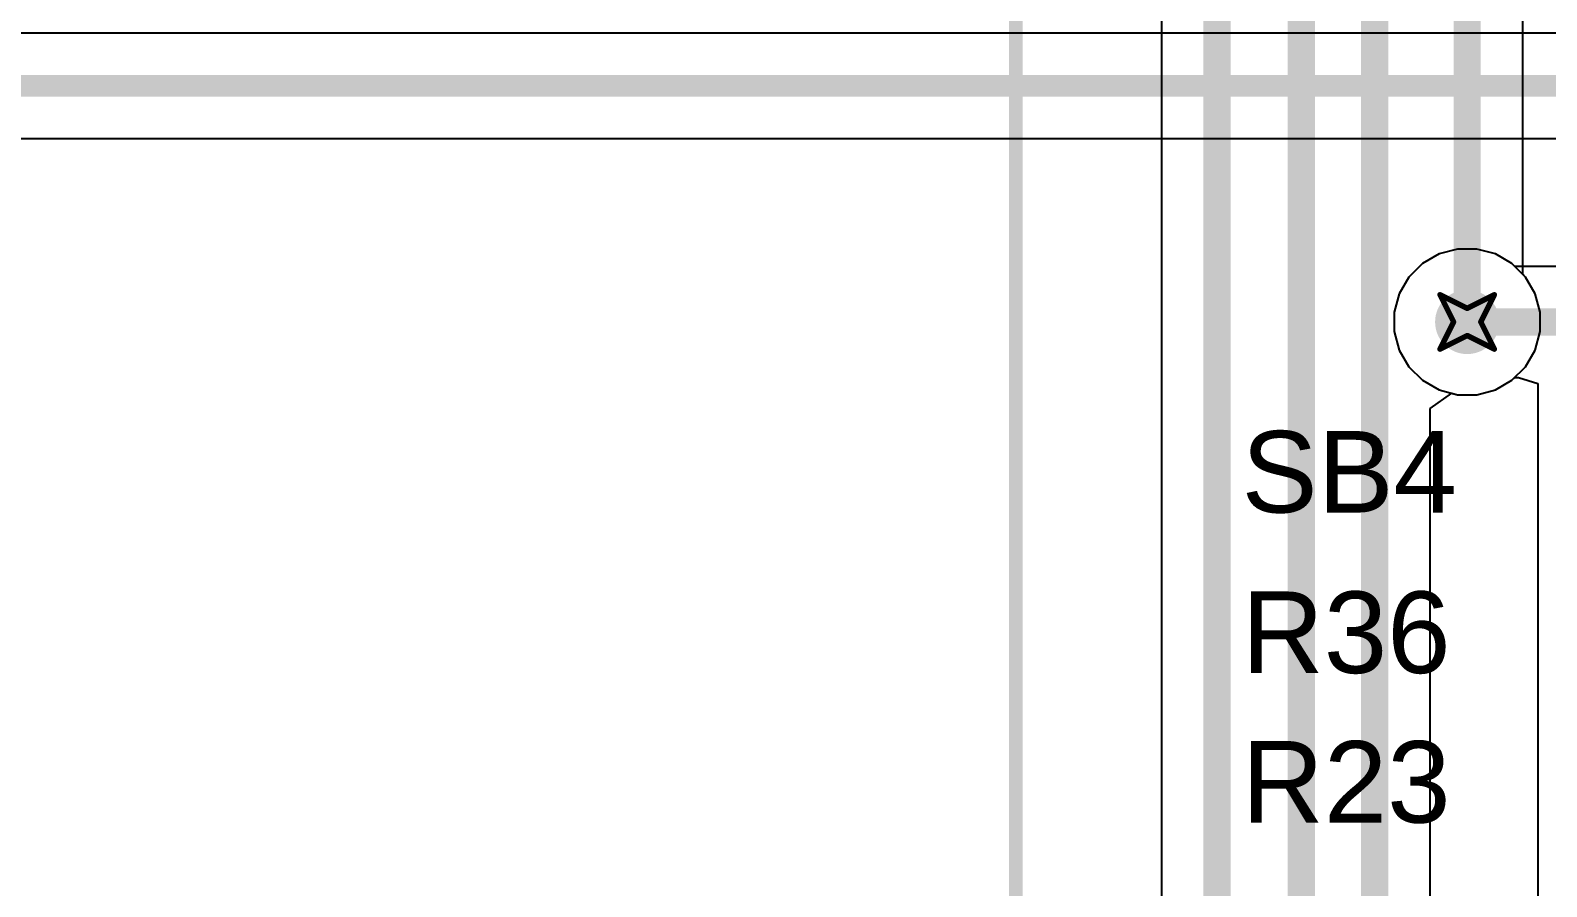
# Model space of a CAD drawing. Header units: inches. Extents: x -36 to 349, y -11 to 240.
# Drawn here: x 132.94 to 147.11, y 56.35 to 64.35 of the extents above; entities that cross this region are included whole.
import ezdxf

# ---------------------------------------------------------------- set-up
doc = ezdxf.new("R2010")
doc.units = ezdxf.units.IN
for name, color, linetype in [('Bottom Layer', 5, 'Continuous'), ('Drill Drawing', 1, 'Continuous'), ('Layer 1', 16, 'Continuous'), ('Layer 2', 76, 'Continuous'), ('Top Layer', 1, 'Continuous'), ('Top Overlay', 2, 'Continuous'), ('Via Holes', 16, 'Continuous')]:
    doc.layers.add(name, color=color, linetype=linetype)
doc.styles.add('Arial', font='', dxfattribs={"height": 0.2})
doc.styles.get('Arial').set_extended_font_data('Arial')

# ---------------------------------------------------------------- blocks, each defined once
blk = doc.blocks.new('DM3BT_DSF_PEJS_332')
at = {"layer": 'Top Overlay'}
blk.add_lwpolyline([(-7, 7.65, 0.127, 0.127, 0), (-7, -6.2, 0.127, 0.127, 0)], format="xyseb", dxfattribs=at)

msp = doc.modelspace()

# ---------------------------------------------------------------- hatches: boundary and pattern name
at = {"layer": 'Bottom Layer'}
h = msp.add_hatch(color=5, dxfattribs=at)
edge = h.paths.add_edge_path()
edge.add_arc((146.364, 61.623), 0.3, 0, 360)
at = {"layer": 'Layer 1'}
h = msp.add_hatch(color=16, dxfattribs=at)
edge = h.paths.add_edge_path()
edge.add_arc((146.364, 61.623), 0.3, 0, 360)
at = {"layer": 'Layer 2'}
h = msp.add_hatch(color=76, dxfattribs=at)
edge = h.paths.add_edge_path()
edge.add_arc((146.364, 61.623), 0.3, 0, 360)
at = {"layer": 'Top Layer'}
h = msp.add_hatch(color=1, dxfattribs=at)
edge = h.paths.add_edge_path()
edge.add_arc((146.364, 61.623), 0.3, 0, 360)
at = {"layer": 'Via Holes'}
h = msp.add_hatch(color=7, dxfattribs=at)
edge = h.paths.add_edge_path()
edge.add_arc((146.364, 61.623), 0.15, 0, 360)

# ---------------------------------------------------------------- linework, layer by layer
at = {"layer": 'Bottom Layer'}
for p, q in [((143.509, 71.617), (143.509, 56.015)), ((146.882, 62.069), (146.882, 70.624)), ((146.909, 62.042), (146.882, 62.069)), ((146.998, 61.886), (146.909, 62.042)), ((147.045, 61.713), (146.998, 61.886)), ((147.045, 61.534), (147.045, 61.713)), ((146.998, 61.361), (147.045, 61.534)), ((146.909, 61.205), (146.998, 61.361)), ((146.782, 61.078), (146.909, 61.205)), ((146.627, 60.989), (146.782, 61.078)), ((146.018, 60.816), (146.221, 60.957)), ((146.221, 60.957), (146.274, 60.942)), ((146.274, 60.942), (146.453, 60.942)), ((146.453, 60.942), (146.627, 60.989)), ((146.018, 54.429), (146.018, 60.816))]:
    msp.add_line(p, q, dxfattribs=at)
for points in [[(145.5, 54.429, 0.254, 0.254, 0), (145.5, 72.873, 0.254, 0.254, 0)], [(144.814, 54.598, 0.254, 0.254, 0), (144.814, 72.314, 0.254, 0.254, 0)], [(144.027, 54.766, 0.254, 0.254, 0), (144.027, 71.831, 0.254, 0.254, 0)], [(146.364, 61.623, 0.254, 0.254, 0), (146.364, 71.069, 0.254, 0.254, 0)]]:
    msp.add_lwpolyline(points, format="xyseb", dxfattribs=at)
msp.add_lwpolyline([(146.3, 61.623, 0.127, 0.127, 1), (146.427, 61.623, 0.127, 0.127, 1)], format="xyseb", close=True, dxfattribs=at)
at = {"layer": 'Drill Drawing'}
for points in [[(146.11, 61.877, 0.0508, 0.0508, 0), (146.364, 61.75, 0.0508, 0.0508, 0)], [(146.11, 61.877, 0.0508, 0.0508, 0), (146.237, 61.623, 0.0508, 0.0508, 0)], [(146.364, 61.75, 0.0508, 0.0508, 0), (146.618, 61.877, 0.0508, 0.0508, 0)], [(146.491, 61.623, 0.0508, 0.0508, 0), (146.618, 61.877, 0.0508, 0.0508, 0)], [(146.11, 61.369, 0.0508, 0.0508, 0), (146.237, 61.623, 0.0508, 0.0508, 0)], [(146.491, 61.623, 0.0508, 0.0508, 0), (146.618, 61.369, 0.0508, 0.0508, 0)], [(146.11, 61.369, 0.0508, 0.0508, 0), (146.364, 61.496, 0.0508, 0.0508, 0)], [(146.364, 61.496, 0.0508, 0.0508, 0), (146.618, 61.369, 0.0508, 0.0508, 0)]]:
    msp.add_lwpolyline(points, format="xyseb", dxfattribs=at)
for points in [[(146.097, 61.877, 0.0254, 0.0254, 1), (146.122, 61.877, 0.0254, 0.0254, 1)], [(146.097, 61.877, 0.0254, 0.0254, 1), (146.122, 61.877, 0.0254, 0.0254, 1)], [(146.605, 61.877, 0.0254, 0.0254, 1), (146.63, 61.877, 0.0254, 0.0254, 1)], [(146.605, 61.877, 0.0254, 0.0254, 1), (146.63, 61.877, 0.0254, 0.0254, 1)], [(146.351, 61.75, 0.0254, 0.0254, 1), (146.376, 61.75, 0.0254, 0.0254, 1)], [(146.351, 61.75, 0.0254, 0.0254, 1), (146.376, 61.75, 0.0254, 0.0254, 1)], [(146.224, 61.623, 0.0254, 0.0254, 1), (146.249, 61.623, 0.0254, 0.0254, 1)], [(146.224, 61.623, 0.0254, 0.0254, 1), (146.249, 61.623, 0.0254, 0.0254, 1)], [(146.478, 61.623, 0.0254, 0.0254, 1), (146.503, 61.623, 0.0254, 0.0254, 1)], [(146.478, 61.623, 0.0254, 0.0254, 1), (146.503, 61.623, 0.0254, 0.0254, 1)], [(146.351, 61.496, 0.0254, 0.0254, 1), (146.376, 61.496, 0.0254, 0.0254, 1)], [(146.351, 61.496, 0.0254, 0.0254, 1), (146.376, 61.496, 0.0254, 0.0254, 1)], [(146.097, 61.369, 0.0254, 0.0254, 1), (146.122, 61.369, 0.0254, 0.0254, 1)], [(146.097, 61.369, 0.0254, 0.0254, 1), (146.122, 61.369, 0.0254, 0.0254, 1)], [(146.605, 61.369, 0.0254, 0.0254, 1), (146.63, 61.369, 0.0254, 0.0254, 1)], [(146.605, 61.369, 0.0254, 0.0254, 1), (146.63, 61.369, 0.0254, 0.0254, 1)]]:
    msp.add_lwpolyline(points, format="xyseb", close=True, dxfattribs=at)
at = {"layer": 'Layer 1'}
for p, q in [((146.101, 62.258), (145.946, 62.168)), ((146.274, 62.304), (146.101, 62.258)), ((146.453, 62.304), (146.274, 62.304)), ((146.627, 62.258), (146.453, 62.304)), ((146.782, 62.168), (146.627, 62.258)), ((145.819, 62.042), (145.729, 61.886)), ((145.946, 62.168), (145.819, 62.042)), ((146.909, 62.042), (146.782, 62.168)), ((146.998, 61.886), (146.909, 62.042)), ((145.729, 61.886), (145.683, 61.713)), ((147.045, 61.713), (146.998, 61.886)), ((145.683, 61.713), (145.683, 61.534)), ((147.045, 61.534), (147.045, 61.713)), ((145.683, 61.534), (145.729, 61.361)), ((146.998, 61.361), (147.045, 61.534)), ((145.729, 61.361), (145.819, 61.205)), ((146.909, 61.205), (146.998, 61.361)), ((145.819, 61.205), (145.946, 61.078)), ((146.782, 61.078), (146.909, 61.205)), ((145.946, 61.078), (146.101, 60.989)), ((146.627, 60.989), (146.782, 61.078)), ((146.101, 60.989), (146.274, 60.942)), ((146.274, 60.942), (146.453, 60.942)), ((146.453, 60.942), (146.627, 60.989))]:
    msp.add_line(p, q, dxfattribs=at)
at = {"layer": 'Layer 2'}
for p, q in [((146.101, 62.258), (145.946, 62.168)), ((146.274, 62.304), (146.101, 62.258)), ((146.453, 62.304), (146.274, 62.304)), ((146.627, 62.258), (146.453, 62.304)), ((146.782, 62.168), (146.627, 62.258)), ((145.819, 62.042), (145.729, 61.886)), ((145.946, 62.168), (145.819, 62.042)), ((146.909, 62.042), (146.782, 62.168)), ((146.998, 61.886), (146.909, 62.042)), ((145.729, 61.886), (145.683, 61.713)), ((147.045, 61.713), (146.998, 61.886)), ((145.683, 61.713), (145.683, 61.534)), ((147.045, 61.534), (147.045, 61.713)), ((145.683, 61.534), (145.729, 61.361)), ((146.998, 61.361), (147.045, 61.534)), ((145.729, 61.361), (145.819, 61.205)), ((146.909, 61.205), (146.998, 61.361)), ((145.819, 61.205), (145.946, 61.078)), ((146.782, 61.078), (146.909, 61.205)), ((145.946, 61.078), (146.101, 60.989)), ((146.627, 60.989), (146.782, 61.078)), ((146.101, 60.989), (146.274, 60.942)), ((146.274, 60.942), (146.453, 60.942)), ((146.453, 60.942), (146.627, 60.989))]:
    msp.add_line(p, q, dxfattribs=at)
at = {"layer": 'Top Layer'}
for p, q in [((151.116, 64.319), (132.375, 64.319)), ((132.579, 63.335), (150.912, 63.335)), ((146.101, 62.258), (145.946, 62.168)), ((146.274, 62.304), (146.101, 62.258)), ((146.453, 62.304), (146.274, 62.304)), ((146.627, 62.258), (146.453, 62.304)), ((146.782, 62.168), (146.627, 62.258)), ((145.819, 62.042), (145.729, 61.886)), ((145.946, 62.168), (145.819, 62.042)), ((146.809, 62.141), (146.782, 62.168)), ((148.529, 62.141), (146.809, 62.141)), ((145.729, 61.886), (145.683, 61.713)), ((145.683, 61.713), (145.683, 61.534)), ((145.683, 61.534), (145.729, 61.361)), ((145.729, 61.361), (145.819, 61.205)), ((145.819, 61.205), (145.946, 61.078)), ((145.946, 61.078), (146.101, 60.989)), ((146.627, 60.989), (146.782, 61.078)), ((146.782, 61.078), (146.809, 61.105)), ((146.809, 61.105), (146.844, 61.105)), ((146.844, 61.105), (147.024, 61.049)), ((147.024, 61.049), (147.024, 59.398)), ((146.101, 60.989), (146.274, 60.942)), ((146.274, 60.942), (146.453, 60.942)), ((146.453, 60.942), (146.627, 60.989)), ((147.024, 59.398), (147.024, 57.798)), ((147.024, 57.798), (147.024, 56.426)), ((147.024, 56.426), (147.024, 55.054))]:
    msp.add_line(p, q, dxfattribs=at)
for points in [[(132.375, 63.827, 0.203, 0.203, 0), (151.116, 63.827, 0.203, 0.203, 0)], [(146.465, 61.623, 0.254, 0.254, 0), (149.31, 61.623, 0.254, 0.254, 0)]]:
    msp.add_lwpolyline(points, format="xyseb", dxfattribs=at)
msp.add_lwpolyline([(146.402, 61.623, 0.127, 0.127, 1), (146.529, 61.623, 0.127, 0.127, 1)], format="xyseb", close=True, dxfattribs=at)

# ---------------------------------------------------------------- block references
at = {"rotation": 180}
msp.add_blockref('DM3BT_DSF_PEJS_332', (135.147, 59.978), dxfattribs=at)

# ---------------------------------------------------------------- texts
at = {"layer": 'Top Overlay', "style": 'Arial'}
for s, p in [('SB4', (144.256, 59.843)), ('R36', (144.256, 58.344)), ('R23', (144.256, 56.947))]:
    msp.add_text(s, height=0.762, dxfattribs=at).set_placement(p)

doc.saveas('drawing.dxf')
